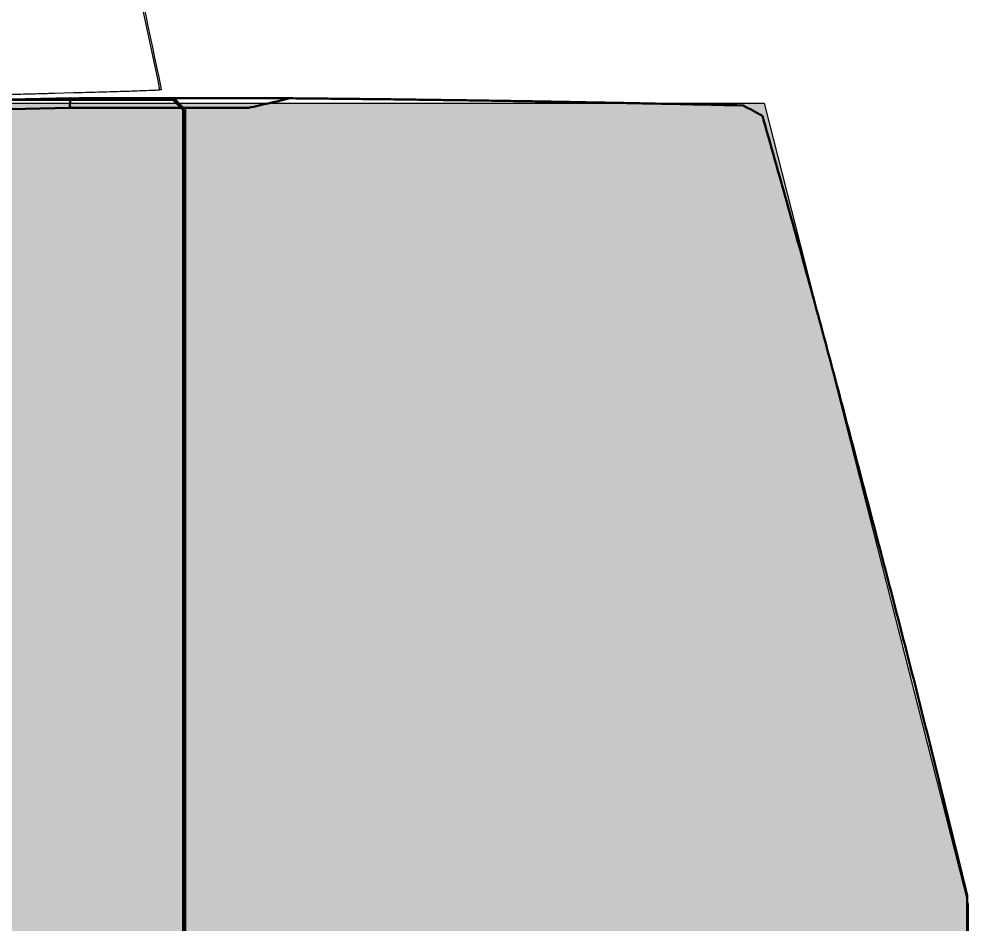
# Model space of a CAD drawing. Header units: metres. Extents: x -1147.3 to -1090.7, y 3.4 to 26.8.
# Drawn here: x -1135.832 to -1134.389, y 22.18 to 23.557 of the extents above; entities that cross this region are included whole.
import ezdxf

# ---------------------------------------------------------------- set-up
doc = ezdxf.new("R2010")
doc.units = ezdxf.units.M
for name, color, linetype, lineweight in [('A-DETL', 7, 'Continuous', 13), ('A-DETL-GENF', 7, 'Continuous', 9), ('A-FLOR', 7, 'Continuous', 50), ('A-GENM', 7, 'Continuous', 35), ('A-WALL', 7, 'Continuous', 50)]:
    doc.layers.add(name, color=color, linetype=linetype, lineweight=lineweight)

# ---------------------------------------------------------------- blocks, each defined once
blk = doc.blocks.new('BR08_NORTH_SCREEN_CORNER_1 - BR08_NORTH_SCREEN_CORNER_1-5680713-DRG-2873023 - SECTION 2')
at = {"layer": 'A-GENM', "color": 7, "lineweight": 25, "true_color": 0xefefef, "flags": 128}
blk.add_lwpolyline([(-1135.6181, 23.4493), (-1135.6166, 23.4496), (-1135.6151, 23.4499)], dxfattribs=at)
at = {"layer": 'A-GENM', "color": 254, "lineweight": 25, "true_color": 0xd4d4d4, "flags": 128}
blk.add_lwpolyline([(-1135.7779, 23.4443), (-1135.7632, 23.4447), (-1135.749, 23.4451), (-1135.7353, 23.4454)], dxfattribs=at)
at = {"layer": 'A-GENM', "color": 7, "lineweight": 25, "true_color": 0xefefef}
for points, knots in [([(-1135.6151, 23.4499), (-1135.6331, 23.5353), (-1135.6694, 23.7059), (-1135.7253, 23.9615), (-1135.7828, 24.2168), (-1135.8323, 24.4292), (-1135.8733, 24.5987), (-1135.9049, 24.7257), (-1135.9373, 24.8524), (-1135.9708, 24.9789), (-1136.0057, 25.105), (-1136.0423, 25.2306), (-1136.0813, 25.3555), (-1136.1123, 25.4465), (-1136.1337, 25.5039), (-1136.1432, 25.5288), (-1136.1531, 25.5534), (-1136.1616, 25.5739), (-1136.1685, 25.5902), (-1136.1758, 25.6064), (-1136.185, 25.6265), (-1136.1946, 25.6465), (-1136.203, 25.6621), (-1136.2116, 25.6776), (-1136.2205, 25.693), (-1136.229, 25.7059), (-1136.2341, 25.7131), (-1136.2394, 25.7202), (-1136.2462, 25.729), (-1136.2547, 25.7393), (-1136.2636, 25.7492), (-1136.2714, 25.7571), (-1136.2779, 25.7631), (-1136.2845, 25.7688), (-1136.293, 25.7761), (-1136.3037, 25.7844), (-1136.3148, 25.7919), (-1136.3264, 25.7983), (-1136.3423, 25.8047), (-1136.3597, 25.8076), (-1136.3775, 25.8092), (-1136.3876, 25.8098), (-1136.3942, 25.8103), (-1136.3986, 25.8107), (-1136.4063, 25.8112), (-1136.4173, 25.8116), (-1136.4306, 25.8117), (-1136.4439, 25.8116), (-1136.4573, 25.8115), (-1136.475, 25.8119), (-1136.4971, 25.8122), (-1136.5237, 25.8127), (-1136.5503, 25.8131), (-1136.5857, 25.8137), (-1136.63, 25.8144), (-1136.6831, 25.8153), (-1136.7363, 25.8162), (-1136.7717, 25.8168), (-1136.7894, 25.8171)], [0, 0, 0, 0, 0.088889, 0.177778, 0.266667, 0.355556, 0.4, 0.444444, 0.488889, 0.533333, 0.577778, 0.622222, 0.666667, 0.711111, 0.720139, 0.729167, 0.738194, 0.747222, 0.751736, 0.75625, 0.765278, 0.774306, 0.778819, 0.783333, 0.792361, 0.796875, 0.799132, 0.801389, 0.805903, 0.810417, 0.814931, 0.819444, 0.821701, 0.823958, 0.828472, 0.832986, 0.8375, 0.842014, 0.846528, 0.855556, 0.860069, 0.864583, 0.865712, 0.86684, 0.869097, 0.873611, 0.878125, 0.882639, 0.887153, 0.891667, 0.900694, 0.909722, 0.91875, 0.927778, 0.945833, 0.963889, 0.981944, 1, 1, 1, 1]), ([(-1136.7886, 25.7962), (-1136.7443, 25.7955), (-1136.6779, 25.7944), (-1136.6004, 25.7931), (-1136.5561, 25.7924), (-1136.5284, 25.7919), (-1136.5062, 25.7916), (-1136.4896, 25.7913), (-1136.4758, 25.7911), (-1136.4647, 25.7909), (-1136.4564, 25.7908), (-1136.4481, 25.7907), (-1136.437, 25.7908), (-1136.4231, 25.791), (-1136.4093, 25.7909), (-1136.3997, 25.7904), (-1136.3942, 25.79), (-1136.39, 25.7896), (-1136.3859, 25.7892), (-1136.3804, 25.7887), (-1136.3706, 25.7878), (-1136.3566, 25.7861), (-1136.3401, 25.783), (-1136.3247, 25.7779), (-1136.3104, 25.7701), (-1136.2967, 25.7604), (-1136.286, 25.7513), (-1136.2777, 25.7437), (-1136.2716, 25.7381), (-1136.2657, 25.7324), (-1136.258, 25.7244), (-1136.2488, 25.714), (-1136.2384, 25.7009), (-1136.2286, 25.6876), (-1136.2194, 25.6738), (-1136.2109, 25.6595), (-1136.2029, 25.6449), (-1136.195, 25.6302), (-1136.1875, 25.6154), (-1136.1804, 25.6004), (-1136.1735, 25.5853), (-1136.1668, 25.5701), (-1136.1602, 25.5548), (-1136.1538, 25.5395), (-1136.1476, 25.5241), (-1136.1394, 25.5035), (-1136.1295, 25.4776), (-1136.1143, 25.436), (-1136.096, 25.3838), (-1136.0752, 25.3207), (-1136.0485, 25.2362), (-1136.0042, 25.0876), (-1135.9459, 24.8739), (-1135.8806, 24.6162), (-1135.8031, 24.2931), (-1135.7152, 23.9042), (-1135.65, 23.601), (-1135.6181, 23.4493)], [0, 0, 0, 0, 0.045455, 0.068182, 0.079545, 0.090909, 0.096591, 0.102273, 0.107955, 0.110795, 0.113636, 0.116477, 0.119318, 0.125, 0.130682, 0.133523, 0.134943, 0.136364, 0.137784, 0.139205, 0.142045, 0.147727, 0.153409, 0.159091, 0.164773, 0.170455, 0.176136, 0.178977, 0.181818, 0.184659, 0.1875, 0.193182, 0.198864, 0.204545, 0.210227, 0.215909, 0.221591, 0.227273, 0.232955, 0.238636, 0.244318, 0.25, 0.255682, 0.261364, 0.267045, 0.272727, 0.284091, 0.295455, 0.318182, 0.340909, 0.363636, 0.409091, 0.5, 0.590909, 0.681818, 0.840909, 1, 1, 1, 1])]:
    blk.add_open_spline(points, degree=3, knots=knots, dxfattribs=at)
at = {"layer": 'A-GENM', "color": 254, "lineweight": 25, "true_color": 0xd4d4d4}
for points in [[(-1135.7353, 23.4454), (-1135.722, 23.4458), (-1135.6972, 23.4465), (-1135.6765, 23.4472), (-1135.6674, 23.4474)], [(-1135.6674, 23.4474), (-1135.6582, 23.4477), (-1135.6422, 23.4483), (-1135.6312, 23.4487), (-1135.627, 23.4489)], [(-1135.9287, 23.4403), (-1135.9168, 23.4406), (-1135.893, 23.4412), (-1135.8583, 23.4421), (-1135.8359, 23.4427), (-1135.825, 23.443)], [(-1135.825, 23.443), (-1135.8169, 23.4432), (-1135.8008, 23.4436), (-1135.7854, 23.4441), (-1135.7779, 23.4443)]]:
    blk.add_open_spline(points, degree=3, dxfattribs=at)
blk.add_open_spline([(-1135.627, 23.4489), (-1135.6228, 23.449), (-1135.6197, 23.4492), (-1135.6182, 23.4493), (-1135.6181, 23.4493)], degree=3, knots=[987.342831, 987.342831, 987.342831, 987.342831, 1027.836999, 1030.419985, 1030.419985, 1030.419985, 1030.419985], dxfattribs=at)
blk = doc.blocks.new('T2DPAA-T2D-C3S-DU-M3D-100304_rvt-1-DRG-2873023 - SECTION 2')
at = {"layer": 'A-GENM', "color": 254, "lineweight": 25, "true_color": 0xd4d4d4}
blk.add_blockref('BR08_NORTH_SCREEN_CORNER_1 - BR08_NORTH_SCREEN_CORNER_1-5680713-DRG-2873023 - SECTION 2', (0, 0), dxfattribs=at)
blk = doc.blocks.new('North_Wall - North_Wall-6845343-DRG-2873023 - SECTION 2')
at = {"layer": 'A-WALL'}
for p, q in [((-1135.5974, 23.434), (-1136.0186, 23.4332)), ((-1135.7403, 23.434), (-1136.0128, 23.4336)), ((-1135.5974, 23.434), (-1135.5941, 23.4342)), ((-1135.5821, 23.419), (-1135.5974, 23.434)), ((-1135.5793, 23.4192), (-1135.5821, 23.419)), ((-1135.5821, 21.7926), (-1135.5821, 23.419))]:
    blk.add_line(p, q, dxfattribs=at)
at = {"layer": 'A-WALL', "flags": 128}
for points in [[(-1135.5941, 23.4342), (-1135.667, 23.4341), (-1135.7403, 23.434)], [(-1135.5941, 23.4342), (-1135.5867, 23.4267), (-1135.5793, 23.4192)], [(-1135.5792, 21.7928), (-1135.5792, 22.606), (-1135.5793, 23.4192)]]:
    blk.add_lwpolyline(points, dxfattribs=at)

msp = doc.modelspace()

# ---------------------------------------------------------------- hatches: boundary and pattern name
at = {"layer": 'A-DETL-GENF', "true_color": 0xc0c0c0}
h = msp.add_hatch(color=9, dxfattribs=at)
h.paths.add_polyline_path([(-1135.8415, 21.3873), (-1135.8224, 21.3873), (-1135.8224, 21.5945), (-1135.7338, 21.5964), (-1135.7338, 21.7873), (-1134.389, 21.8117), (-1134.3896, 22.213), (-1134.6991, 23.429), (-1135.589, 23.429), (-1135.5793, 23.4186), (-1135.5792, 21.7928), (-1135.5821, 21.7926), (-1135.5826, 23.4194), (-1135.5929, 23.429), (-1136.0137, 23.429), (-1136.0137, 21.635), (-1135.9018, 21.6375), (-1135.9018, 21.7859), (-1135.8961, 21.7859), (-1135.8961, 21.6376), (-1135.8838, 21.6381), (-1135.8834, 21.7866), (-1135.8829, 21.7878), (-1135.8829, 21.7882), (-1135.8415, 21.7889), (-1135.8415, 21.5097)])
h.paths.add_polyline_path([(-1135.589, 22.1633), (-1135.589, 22.1633), (-1135.589, 22.1702)])
h.paths.add_polyline_path([(-1135.6661, 22.2978), (-1135.6661, 22.2978), (-1135.6664, 22.3024)])
h.paths.add_polyline_path([(-1135.7423, 22.4254), (-1135.7423, 22.4254), (-1135.7423, 22.4298)])
h.paths.add_polyline_path([(-1135.5147, 22.8844), (-1135.5147, 22.8844), (-1135.5147, 22.8852)])
h.paths.add_polyline_path([(-1135.5882, 23.0242), (-1135.5882, 23.0242), (-1135.5882, 23.0305)])
h.paths.add_polyline_path([(-1135.6512, 23.0981), (-1135.6512, 23.0981), (-1135.6514, 23.1051)])
h.paths.add_polyline_path([(-1135.6777, 23.3803), (-1135.6777, 23.3803), (-1135.6777, 23.3902)])
h.paths.add_polyline_path([(-1135.6512, 23.4219), (-1135.6512, 23.4219), (-1135.6519, 23.4219)])
h.paths.add_polyline_path([(-1135.6302, 23.4219), (-1135.6302, 23.4219), (-1135.6302, 23.4273)])
h.paths.add_polyline_path([(-1135.5883, 23.4219), (-1135.5883, 23.4219), (-1135.5874, 23.4219)])
h.paths.add_polyline_path([(-1135.5802, 23.4219), (-1135.5802, 23.4219), (-1135.5794, 23.4219)])

# ---------------------------------------------------------------- linework, layer by layer
at = {"layer": 'A-DETL', "lineweight": 25}
for p, q in [((-1136.0137, 23.429), (-1134.6991, 23.429)), ((-1134.6991, 23.429), (-1134.389, 22.2109)), ((-1134.389, 22.2109), (-1134.389, 21.8117))]:
    msp.add_line(p, q, dxfattribs=at)
at = {"layer": 'A-FLOR'}
for p, q in [((-1135.8701, 23.4338), (-1135.753, 23.4364)), ((-1135.7541, 23.434), (-1135.754, 23.4363))]:
    msp.add_line(p, q, dxfattribs=at)
at = {"layer": 'A-FLOR', "color": 250, "true_color": 0x404040}
for p, q in [((-1135.7549, 23.4218), (-1135.7542, 23.4337)), ((-1135.754, 23.4218), (-1136.0331, 23.4157)), ((-1135.7538, 23.4246), (-1135.754, 23.4218))]:
    msp.add_line(p, q, dxfattribs=at)
at = {"layer": 'A-FLOR', "flags": 128}
msp.add_lwpolyline([(-1134.3911, 21.8205), (-1134.3909, 21.8877), (-1134.3908, 21.9549), (-1134.3906, 22.0222), (-1134.3905, 22.0894), (-1134.3903, 22.1567), (-1134.3901, 22.2239)], dxfattribs=at)
at = {"layer": 'A-FLOR'}
msp.add_arc((-1138.1594, 16.9949), 7.2875, 61.67534, 61.93596, dxfattribs=at)
for points, knots in [([(-1135.754, 23.4363), (-1135.7502, 23.4363), (-1135.7425, 23.4364), (-1135.7323, 23.4364), (-1135.7253, 23.4364), (-1135.7204, 23.4364), (-1135.7157, 23.4364), (-1135.7102, 23.4364), (-1135.704, 23.4364), (-1135.6977, 23.4364), (-1135.6891, 23.4364), (-1135.6787, 23.4364), (-1135.6689, 23.4364), (-1135.662, 23.4364), (-1135.6581, 23.4364), (-1135.6553, 23.4364), (-1135.6524, 23.4365), (-1135.6488, 23.4365), (-1135.6446, 23.4365), (-1135.6402, 23.4365), (-1135.6356, 23.4365), (-1135.6306, 23.4365), (-1135.6249, 23.4365), (-1135.6183, 23.4365), (-1135.6125, 23.4365), (-1135.6077, 23.4365), (-1135.6028, 23.4365), (-1135.597, 23.4365), (-1135.5908, 23.4365), (-1135.5851, 23.4365), (-1135.58, 23.4365), (-1135.5755, 23.4365), (-1135.5722, 23.4365), (-1135.5698, 23.4365), (-1135.5675, 23.4365), (-1135.5643, 23.4365), (-1135.56, 23.4365), (-1135.5551, 23.4365), (-1135.5497, 23.4365), (-1135.5439, 23.4365), (-1135.5384, 23.4365), (-1135.5337, 23.4365), (-1135.53, 23.4365), (-1135.5263, 23.4365), (-1135.5215, 23.4365), (-1135.5158, 23.4365), (-1135.5094, 23.4365), (-1135.5034, 23.4365), (-1135.4978, 23.4365), (-1135.4928, 23.4365), (-1135.4886, 23.4365), (-1135.4847, 23.4365), (-1135.4809, 23.4365), (-1135.476, 23.4365), (-1135.4696, 23.4365), (-1135.462, 23.4365), (-1135.4567, 23.4365), (-1135.4521, 23.4365), (-1135.4476, 23.4365), (-1135.4421, 23.4365), (-1135.4354, 23.4365), (-1135.43, 23.4365), (-1135.4257, 23.4365), (-1135.4227, 23.4365), (-1135.4209, 23.4365), (-1135.4202, 23.4365)], [-1, -1, -1, -1, -0.9980469, -0.9960938, -0.9941406, -0.9931641, -0.9921875, -0.9902344, -0.9882812, -0.9863281, -0.984375, -0.9804688, -0.9765625, -0.9746094, -0.9726562, -0.9716797, -0.9707031, -0.96875, -0.9667969, -0.9648438, -0.9628906, -0.9609375, -0.9589844, -0.9570312, -0.9550781, -0.9541016, -0.953125, -0.9511719, -0.9492188, -0.9472656, -0.9453125, -0.9433594, -0.9414062, -0.9404297, -0.9394531, -0.9375, -0.9355469, -0.9335938, -0.9316406, -0.9296875, -0.9277344, -0.9267578, -0.9257812, -0.9248047, -0.9238281, -0.921875, -0.9199219, -0.9179688, -0.9160156, -0.9140625, -0.9121094, -0.9101562, -0.9082031, -0.90625, -0.9023438, -0.9003906, -0.8984375, -0.8974609, -0.8964844, -0.8945312, -0.8925781, -0.890625, -0.8896484, -0.8886719, -0.8879554, -0.8879554, -0.8879554, -0.8879554]), ([(-1134.7309, 23.4256), (-1134.7565, 23.4261), (-1134.8076, 23.4272), (-1134.8711, 23.4285), (-1134.9222, 23.4295), (-1134.9606, 23.4302), (-1134.9992, 23.4309), (-1135.0376, 23.4316), (-1135.0752, 23.4322), (-1135.1128, 23.4328), (-1135.1518, 23.4334), (-1135.1909, 23.4339), (-1135.2286, 23.4344), (-1135.2663, 23.4349), (-1135.3048, 23.4353), (-1135.3433, 23.4357), (-1135.3817, 23.4361), (-1135.4074, 23.4363), (-1135.4202, 23.4365)], [0, 0, 0, 0, 0.111111, 0.222222, 0.277778, 0.333333, 0.388889, 0.444444, 0.5, 0.555556, 0.611111, 0.666667, 0.722222, 0.777778, 0.833333, 0.888889, 0.944444, 1, 1, 1, 1]), ([(-1135.483, 23.4219), (-1135.4834, 23.4219), (-1135.485, 23.4219), (-1135.4879, 23.4219), (-1135.4916, 23.4219), (-1135.4958, 23.4219), (-1135.5007, 23.4219), (-1135.5063, 23.4219), (-1135.5122, 23.4219), (-1135.5186, 23.4219), (-1135.5243, 23.4219), (-1135.5291, 23.4219), (-1135.5328, 23.4219), (-1135.5365, 23.4219), (-1135.5411, 23.4219), (-1135.5466, 23.4219), (-1135.5524, 23.4219), (-1135.5577, 23.4219), (-1135.5625, 23.4219), (-1135.5667, 23.4219), (-1135.5698, 23.4219), (-1135.572, 23.4219), (-1135.5744, 23.4219), (-1135.5776, 23.4219), (-1135.5806, 23.4219), (-1135.5821, 23.4219)], [0.9075578, 0.9075578, 0.9075578, 0.9075578, 0.90820312, 0.91015625, 0.91210938, 0.9140625, 0.91601562, 0.91796875, 0.91992188, 0.921875, 0.92382812, 0.92480469, 0.92578125, 0.92675781, 0.92773438, 0.9296875, 0.93164062, 0.93359375, 0.93554688, 0.9375, 0.93945312, 0.94042969, 0.94140625, 0.94335938, 0.9453125, 0.9453125, 0.9453125, 0.9453125]), ([(-1134.3901, 22.2239), (-1134.4009, 22.268), (-1134.4227, 22.3562), (-1134.4554, 22.4885), (-1134.4889, 22.6205), (-1134.5233, 22.7524), (-1134.5579, 22.8842), (-1134.5868, 22.994), (-1134.6103, 23.0818), (-1134.634, 23.1694), (-1134.6646, 23.2788), (-1134.6893, 23.3662), (-1134.7017, 23.4099)], [0, 0, 0, 0, 0.111111, 0.222222, 0.333333, 0.444444, 0.555556, 0.666667, 0.722222, 0.777778, 0.888889, 1, 1, 1, 1])]:
    msp.add_open_spline(points, degree=3, knots=knots, dxfattribs=at)
msp.add_open_spline([(-1135.4202, 23.4365), (-1135.4306, 23.4339), (-1135.4515, 23.429), (-1135.4725, 23.4243), (-1135.483, 23.4219)], degree=3, dxfattribs=at)
at = {"layer": 'A-FLOR', "color": 250, "true_color": 0x404040}
for points, knots in [([(-1135.693, 23.4218), (-1135.6949, 23.4218), (-1135.6989, 23.4218), (-1135.7049, 23.4218), (-1135.7111, 23.4218), (-1135.7166, 23.4218), (-1135.7213, 23.4218), (-1135.7262, 23.4218), (-1135.7332, 23.4218), (-1135.7435, 23.4218), (-1135.7511, 23.4218), (-1135.7549, 23.4218)], [0.98459297, 0.98459297, 0.98459297, 0.98459297, 0.98632812, 0.98828125, 0.99023438, 0.9921875, 0.99316406, 0.99414062, 0.99609375, 0.99804688, 1, 1, 1, 1]), ([(-1135.6909, 23.4218), (-1135.6914, 23.4218), (-1135.6921, 23.4218), (-1135.6927, 23.4218), (-1135.693, 23.4218)], [0.9839510066, 0.9839510066, 0.9839510066, 0.9839510066, 0.984375, 0.9845929663, 0.9845929663, 0.9845929663, 0.9845929663]), ([(-1135.5857, 23.4219), (-1135.5862, 23.4219), (-1135.5884, 23.4219), (-1135.5927, 23.4219), (-1135.5989, 23.4219), (-1135.6047, 23.4219), (-1135.6096, 23.4219), (-1135.6144, 23.4219), (-1135.6201, 23.4219), (-1135.6268, 23.4219), (-1135.6324, 23.4219), (-1135.6373, 23.4219), (-1135.6418, 23.4219), (-1135.6461, 23.4219), (-1135.6503, 23.4219), (-1135.6538, 23.4219), (-1135.6566, 23.4219), (-1135.6594, 23.4219), (-1135.6632, 23.4219), (-1135.67, 23.4219), (-1135.6793, 23.4219), (-1135.6872, 23.4219), (-1135.6909, 23.4218)], [0.94671734, 0.94671734, 0.94671734, 0.94671734, 0.94726562, 0.94921875, 0.95117188, 0.953125, 0.95410156, 0.95507812, 0.95703125, 0.95898438, 0.9609375, 0.96289062, 0.96484375, 0.96679688, 0.96875, 0.97070312, 0.97167969, 0.97265625, 0.97460938, 0.9765625, 0.98046875, 0.98395101, 0.98395101, 0.98395101, 0.98395101])]:
    msp.add_open_spline(points, degree=3, knots=knots, dxfattribs=at)
for points in [[(-1135.584, 23.4219), (-1135.5846, 23.4219), (-1135.5851, 23.4219), (-1135.5857, 23.4219)], [(-1135.5824, 23.4219), (-1135.5829, 23.4219), (-1135.5834, 23.4219), (-1135.5839, 23.4219)]]:
    msp.add_open_spline(points, degree=3, dxfattribs=at)

# ---------------------------------------------------------------- block references
at = {"lineweight": 5}
msp.add_blockref('T2DPAA-T2D-C3S-DU-M3D-100304_rvt-1-DRG-2873023 - SECTION 2', (0, 0), dxfattribs=at)
at = {"layer": 'A-WALL'}
msp.add_blockref('North_Wall - North_Wall-6845343-DRG-2873023 - SECTION 2', (0, 0), dxfattribs=at)

doc.saveas('drawing.dxf')
